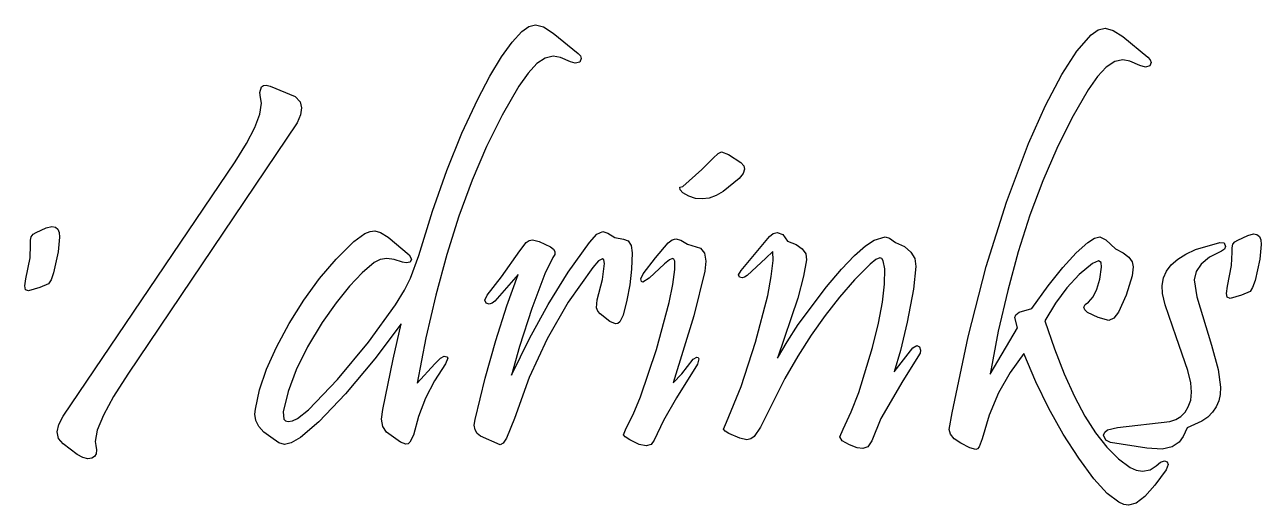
# Model space of a CAD drawing. Extents: x 369 to 1749, y 306 to 919.
# Drawn here: x 1297.2 to 1468.3, y 691.5 to 758.1 of the extents above; entities that cross this region are included whole.
import ezdxf

# ---------------------------------------------------------------- set-up
doc = ezdxf.new("R2010")
doc.units = 0

msp = doc.modelspace()

# ---------------------------------------------------------------- linework, layer by layer
at = {"layer": 'Layer 1'}
for p, q in [((1364.628751, 755.645765), (1365.998863, 757.131552)), ((1365.998863, 757.131552), (1366.950567, 757.823255)), ((1366.950567, 757.823255), (1367.864923, 758.0501)), ((1367.864923, 758.0501), (1368.965531, 757.759017)), ((1368.965531, 757.759017), (1370.338193, 756.89779)), ((1370.338193, 756.89779), (1373.800123, 754.0512)), ((1442.806791, 754.39207), (1444.791026, 756.640589)), ((1444.791026, 756.640589), (1445.751356, 757.332238)), ((1445.751356, 757.332238), (1446.691586, 757.558922)), ((1446.691586, 757.558922), (1447.792195, 757.267839)), ((1447.792195, 757.267839), (1449.164856, 756.406612)), ((1449.164856, 756.406612), (1452.592286, 753.560232)), ((1363.151695, 753.583582), (1364.628751, 755.645765)), ((1361.567696, 750.945005), (1363.151695, 753.583582)), ((1369.22054, 753.437891), (1368.06372, 752.657024)), ((1370.3181, 753.693743), (1369.22054, 753.437891)), ((1371.31595, 753.489427), (1370.3181, 753.693743)), ((1372.72472, 752.886358), (1371.31595, 753.489427)), ((1373.800123, 754.0512), (1373.8, 754.051)), ((1373.8, 754.051), (1374.108004, 753.721796)), ((1374.209098, 753.359427), (1373.999342, 752.869804)), ((1374.108004, 753.721796), (1374.209098, 753.359427)), ((1440.700016, 751.136614), (1442.806791, 754.39207)), ((1448.032232, 752.947003), (1446.864631, 752.166204)), ((1449.144886, 753.202761), (1448.032232, 752.947003)), ((1450.134111, 752.998499), (1449.144886, 753.202761)), ((1451.517006, 752.395591), (1450.134111, 752.998499)), ((1452.592286, 753.560232), (1452.95175, 753.196257)), ((1452.95175, 753.196257), (1453.069853, 752.799331)), ((1366.84764, 751.351141), (1365.5723, 749.520243)), ((1368.06372, 752.657024), (1366.84764, 751.351141)), ((1373.378234, 752.710032), (1372.72472, 752.886358)), ((1373.999342, 752.869804), (1373.378234, 752.710032)), ((1446.864631, 752.166204), (1445.642082, 750.860363)), ((1452.273603, 752.184171), (1451.517006, 752.395591)), ((1452.868858, 752.335492), (1452.273603, 752.184171)), ((1453.069853, 752.799331), (1452.868858, 752.335492)), ((1329.932742, 749.424247), (1330.213841, 749.609824)), ((1330.213841, 749.609824), (1330.606135, 749.669822)), ((1330.606135, 749.669822), (1331.156466, 749.528589)), ((1331.156466, 749.528589), (1334.592596, 748.094669)), ((1359.876753, 747.730032), (1361.567696, 750.945005)), ((1365.5723, 749.520243), (1363.258974, 745.507085)), ((1438.470701, 746.87422), (1440.700016, 751.136614)), ((1445.642082, 750.860363), (1444.364586, 749.029481)), ((1329.704126, 748.676354), (1329.932742, 749.424247)), ((1329.837415, 747.952049), (1329.704126, 748.676354)), ((1329.970489, 747.193285), (1329.837415, 747.952049)), ((1334.592596, 748.094669), (1335.285885, 747.392709)), ((1444.364586, 749.029481), (1442.10465, 745.118803)), ((1329.734868, 745.663822), (1329.970489, 747.193285)), ((1335.285885, 747.392709), (1335.513117, 746.538619)), ((1335.513117, 746.538619), (1335.352137, 745.583595)), ((1357.694168, 743.017326), (1359.876753, 747.730032)), ((1436.118846, 741.604889), (1438.470701, 746.87422)), ((1334.88, 744.441), (1311.4429, 709.6534)), ((1329.044974, 743.796983), (1329.734868, 745.663822)), ((1335.352137, 745.583595), (1334.879932, 744.441029)), ((1334.879932, 744.441029), (1334.88, 744.441)), ((1363.258974, 745.507085), (1361.104055, 741.172112)), ((1442.10465, 745.118803), (1440.005481, 740.919669)), ((1327.900808, 741.592767), (1329.044974, 743.796983)), ((1355.612073, 737.843207), (1357.694168, 743.017326)), ((1326.302369, 739.051175), (1327.900808, 741.592767)), ((1361.104055, 741.172112), (1359.107544, 736.515323)), ((1433.032156, 733.47422), (1436.118846, 741.604889)), ((1390.898498, 737.984769), (1392.45002, 739.568479)), ((1392.45002, 739.568479), (1393.134619, 740.236016)), ((1393.134619, 740.236016), (1393.59248, 740.457096)), ((1393.59248, 740.457096), (1394.572004, 740.080639)), ((1394.572004, 740.080639), (1396.2704, 738.958996)), ((1440.005481, 740.919669), (1438.06708, 736.432078)), ((1302.518369, 703.852275), (1326.302369, 739.051175)), ((1353.630468, 732.207676), (1355.612073, 737.843207)), ((1388.25691, 735.632699), (1390.898498, 737.984769)), ((1396.27, 738.959), (1396.680654, 738.517184)), ((1396.2704, 738.958996), (1396.27, 738.959)), ((1396.815392, 738.025412), (1396.626678, 737.45814)), ((1396.680654, 738.517184), (1396.815392, 738.025412)), ((1359.107544, 736.515323), (1357.26944, 731.536718)), ((1396.066761, 736.755376), (1393.833322, 734.943372)), ((1396.626678, 737.45814), (1396.066761, 736.755376)), ((1438.06708, 736.432078), (1436.289446, 731.656031)), ((1387.843088, 735.566377), (1388.25691, 735.632699)), ((1387.874726, 735.187212), (1387.843088, 735.566377)), ((1388.251142, 734.771448), (1387.874726, 735.187212)), ((1389.075027, 734.301221), (1388.251142, 734.771448)), ((1390.037782, 734.002388), (1389.075027, 734.301221)), ((1392.856586, 734.385315), (1391.898417, 734.042466)), ((1393.833322, 734.943372), (1392.856586, 734.385315)), ((1390.958816, 733.914824), (1390.037782, 734.002388)), ((1391.898417, 734.042466), (1390.958816, 733.914824)), ((1430.241926, 724.545014), (1433.032156, 733.47422)), ((1351.749353, 726.110732), (1353.630468, 732.207676)), ((1357.26944, 731.536718), (1355.589744, 726.236298)), ((1436.289446, 731.656031), (1434.67258, 726.591528)), ((1298.101455, 728.676266), (1298.372822, 729.03416)), ((1298.372822, 729.03416), (1298.785521, 729.266284)), ((1298.785521, 729.266284), (1300.176173, 729.903582)), ((1300.176173, 729.903582), (1300.961251, 730.114011)), ((1300.961251, 730.114011), (1301.427915, 730.018514)), ((1301.427915, 730.018514), (1301.759928, 729.73868)), ((1301.759928, 729.73868), (1301.95729, 729.274509)), ((1301.95729, 729.274509), (1302.020001, 728.626001)), ((1342.735019, 728.027228), (1344.275099, 729.145913)), ((1344.275099, 729.145913), (1344.978734, 729.414987)), ((1344.978734, 729.414987), (1345.638099, 729.490548)), ((1345.638099, 729.490548), (1346.439749, 729.255159)), ((1346.439749, 729.255159), (1347.501651, 728.626265)), ((1375.333496, 727.893391), (1376.365438, 729.023856)), ((1376.365438, 729.023856), (1377.168806, 729.397811)), ((1377.168806, 729.397811), (1377.899552, 729.186548)), ((1377.899552, 729.186548), (1378.851616, 728.560487)), ((1400.244148, 728.702684), (1400.772275, 729.138646)), ((1400.772275, 729.138646), (1401.315778, 729.281677)), ((1401.315778, 729.281677), (1402.08901, 728.975408)), ((1402.08901, 728.975408), (1402.755138, 728.066907)), ((1466.466273, 728.866583), (1467.251351, 729.077012)), ((1467.251351, 729.077012), (1467.717972, 728.981516)), ((1467.717972, 728.981516), (1468.049953, 728.701682)), ((1297.919608, 725.749026), (1297.982715, 727.583174)), ((1297.971419, 728.192605), (1298.101455, 728.676266)), ((1297.982715, 727.583174), (1297.971419, 728.192605)), ((1302.02, 728.626), (1301.800744, 726.611962)), ((1302.020001, 728.626001), (1302.02, 728.626)), ((1340.291039, 725.598549), (1342.735019, 728.027228)), ((1347.501651, 728.626265), (1350.406209, 726.187958)), ((1365.714335, 726.747566), (1366.582703, 727.879048)), ((1366.582703, 727.879048), (1367.015115, 728.160579)), ((1367.015115, 728.160579), (1367.446345, 728.252636)), ((1367.446345, 728.252636), (1368.383599, 728.005635)), ((1368.383599, 728.005635), (1369.955185, 727.272361)), ((1369.955185, 727.272361), (1370.375304, 726.970447)), ((1372.407347, 723.762416), (1375.333496, 727.893391)), ((1378.851616, 728.560487), (1380.030333, 728.355047)), ((1380.030333, 728.355047), (1380.674686, 728.101256)), ((1380.674686, 728.101256), (1381.110088, 727.478417)), ((1381.110088, 727.478417), (1381.250069, 726.444006)), ((1384.456873, 725.743024), (1386.244106, 727.824806)), ((1386.244106, 727.824806), (1386.789433, 728.260662)), ((1386.789433, 728.260662), (1387.315736, 728.403799)), ((1387.315736, 728.403799), (1387.994943, 728.210083)), ((1387.994943, 728.210083), (1388.930186, 727.635802)), ((1388.930186, 727.635802), (1390.683836, 727.108102)), ((1396.321908, 724.007284), (1400.244148, 728.702684)), ((1402.755138, 728.066907), (1403.962269, 727.589986)), ((1403.962269, 727.589986), (1404.798373, 727.003409)), ((1412.027448, 726.088452), (1413.530095, 727.424843)), ((1413.530095, 727.424843), (1414.745008, 728.198887)), ((1414.745008, 728.198887), (1416.263888, 728.67174)), ((1416.263888, 728.67174), (1416.848321, 728.478614)), ((1416.848321, 728.478614), (1417.706038, 727.904817)), ((1417.706038, 727.904817), (1418.951228, 727.315691)), ((1418.951228, 727.315691), (1419.83368, 726.565182)), ((1442.688523, 726.435512), (1444.301646, 727.876721)), ((1444.301646, 727.876721), (1445.252891, 728.49092)), ((1445.252891, 728.49092), (1445.960366, 728.69322)), ((1445.960366, 728.69322), (1446.79317, 728.266002)), ((1446.79317, 728.266002), (1448.120206, 726.99165)), ((1459.208488, 726.9136), (1462.593024, 727.900212)), ((1462.593024, 727.900212), (1463.161116, 727.844993)), ((1463.161116, 727.844993), (1463.347474, 727.344289)), ((1463.347474, 727.344289), (1463.207369, 726.974807)), ((1464.261463, 727.155606), (1464.39153, 727.639268)), ((1464.39153, 727.639268), (1464.662916, 727.997161)), ((1464.662916, 727.997161), (1465.075621, 728.229285)), ((1465.075621, 728.229285), (1466.466273, 728.866583)), ((1468.049953, 728.701682), (1468.247297, 728.237511)), ((1468.31, 727.589), (1468.090744, 725.574963)), ((1468.247297, 728.237511), (1468.310001, 727.589002)), ((1468.310001, 727.589002), (1468.31, 727.589)), ((1297.333212, 722.867384), (1297.919608, 725.749026)), ((1301.800744, 726.611962), (1301.162298, 723.67035)), ((1337.983179, 722.897723), (1340.291039, 725.598549)), ((1347.285167, 725.673414), (1346.358403, 725.528466)), ((1348.322228, 725.550677), (1347.285167, 725.673414)), ((1350.406209, 726.187958), (1350.712653, 725.600376)), ((1350.712653, 725.600376), (1350.529205, 725.188104)), ((1350.592723, 722.948412), (1351.749353, 726.110732)), ((1355.589744, 726.236298), (1354.068455, 720.614062)), ((1363.151035, 723.128921), (1365.714335, 726.747566)), ((1370.290446, 725.788861), (1369.18255, 723.530587)), ((1370.542934, 726.228697), (1370.290446, 725.788861)), ((1370.375304, 726.970447), (1370.57122, 726.622558)), ((1370.57122, 726.622558), (1370.542934, 726.228697)), ((1377.14533, 725.642745), (1376.600759, 725.336079)), ((1377.351006, 725.47782), (1377.14533, 725.642745)), ((1381.25, 726.444), (1381.160737, 724.213832)), ((1381.250069, 726.444006), (1381.25, 726.444)), ((1382.772236, 723.540016), (1384.456873, 725.743024)), ((1386.850878, 725.685029), (1386.419106, 725.498239)), ((1387.024677, 725.587054), (1386.850878, 725.685029)), ((1387.132682, 725.295699), (1387.024677, 725.587054)), ((1390.683836, 727.108102), (1391.27383, 726.4154)), ((1391.27383, 726.4154), (1391.465056, 725.311772)), ((1399.743178, 725.708534), (1397.144398, 723.313134)), ((1400.713557, 726.632665), (1399.743178, 725.708534)), ((1400.774826, 725.392035), (1400.713557, 726.632665)), ((1404.798373, 727.003409), (1405.263449, 726.307176)), ((1405.263449, 726.307176), (1405.357498, 725.501287)), ((1410.237065, 724.189713), (1412.027448, 726.088452)), ((1415.522237, 725.74805), (1414.961106, 725.536225)), ((1415.797204, 725.651592), (1415.522237, 725.74805)), ((1416.002116, 725.36609), (1415.797204, 725.651592)), ((1419.83368, 726.565182), (1420.353393, 725.653291)), ((1420.353393, 725.653291), (1420.510368, 724.580017)), ((1434.67258, 726.591528), (1433.216481, 721.238569)), ((1440.860903, 724.435804), (1442.688523, 726.435512)), ((1448.120206, 726.99165), (1449.202104, 726.455218)), ((1449.202104, 726.455218), (1449.973569, 725.86043)), ((1449.973569, 725.86043), (1450.434599, 725.207288)), ((1455.86382, 724.809225), (1456.747758, 725.593944)), ((1456.747758, 725.593944), (1457.862647, 726.295403)), ((1457.862647, 726.295403), (1459.208488, 726.9136)), ((1461.159133, 725.846368), (1459.990535, 724.901932)), ((1462.792205, 726.693167), (1461.159133, 725.846368)), ((1463.207369, 726.974807), (1462.792205, 726.693167)), ((1464.209608, 724.712027), (1464.272715, 726.546175)), ((1464.272715, 726.546175), (1464.261463, 727.155606)), ((1468.090744, 725.574963), (1467.452298, 722.63335)), ((1345.541935, 725.115832), (1343.872962, 723.698655)), ((1346.358403, 725.528466), (1345.541935, 725.115832)), ((1349.469585, 725.160255), (1348.322228, 725.550677)), ((1349.985731, 725.053686), (1349.469585, 725.160255)), ((1350.529205, 725.188104), (1349.985731, 725.053686)), ((1375.79403, 724.410925), (1372.407305, 719.621762)), ((1376.600759, 725.336079), (1375.79403, 724.410925)), ((1377.161933, 722.783182), (1377.416845, 724.98648)), ((1377.416845, 724.98648), (1377.351006, 725.47782)), ((1381.160737, 724.213832), (1380.921074, 722.036277)), ((1385.743778, 724.934004), (1383.595468, 722.949214)), ((1386.419106, 725.498239), (1385.743778, 724.934004)), ((1386.882332, 722.086829), (1387.15131, 724.132849)), ((1387.15131, 724.132849), (1387.132682, 725.295699)), ((1391.31845, 723.9002), (1389.78991, 717.7171)), ((1391.318456, 723.900182), (1391.31845, 723.9002)), ((1391.465056, 725.311772), (1391.318456, 723.900182)), ((1395.97355, 723.389333), (1396.321908, 724.007284)), ((1400.508997, 723.160832), (1400.774826, 725.392035)), ((1405.357498, 725.501287), (1404.957884, 723.227834)), ((1408.158948, 721.728627), (1410.237065, 724.189713)), ((1414.173297, 724.89517), (1412.025803, 722.700437)), ((1414.961106, 725.536225), (1414.173297, 724.89517)), ((1416.201777, 724.22795), (1416.002116, 725.36609)), ((1416.190909, 722.139412), (1416.201777, 724.22795)), ((1420.510368, 724.580017), (1420.19793, 721.438277)), ((1427.748156, 714.81727), (1430.241926, 724.545014)), ((1438.818788, 721.877597), (1440.860903, 724.435804)), ((1444.938191, 724.978846), (1443.100623, 723.45721)), ((1445.767337, 725.352636), (1444.938191, 724.978846)), ((1446.136338, 725.135018), (1445.767337, 725.352636)), ((1445.958177, 722.814971), (1446.209761, 724.488602)), ((1446.209761, 724.488602), (1446.136338, 725.135018)), ((1450.434599, 725.207288), (1450.585196, 724.49579)), ((1450.585196, 724.49579), (1450.439669, 723.25644)), ((1454.788798, 722.990004), (1455.210833, 723.941245)), ((1455.210833, 723.941245), (1455.86382, 724.809225)), ((1459.286413, 723.859858), (1459.046765, 722.720147)), ((1459.990535, 724.901932), (1459.286413, 723.859858)), ((1463.623212, 721.830385), (1464.209608, 724.712027)), ((1297.189188, 721.869192), (1297.333212, 722.867384)), ((1300.463864, 722.15884), (1299.289264, 721.64939)), ((1300.828992, 722.707787), (1300.463864, 722.15884)), ((1301.162298, 723.67035), (1300.828992, 722.707787)), ((1335.811439, 719.924749), (1337.983179, 722.897723)), ((1343.872962, 723.698655), (1342.119415, 721.838442)), ((1349.74253, 721.274211), (1350.592723, 722.948412)), ((1361.162775, 720.574686), (1363.151035, 723.128921)), ((1365.487026, 723.441655), (1362.225816, 719.775675)), ((1363.918393, 719.119161), (1365.487026, 723.441655)), ((1369.18255, 723.530587), (1367.387086, 718.744421)), ((1369.638631, 719.324691), (1372.407347, 723.762416)), ((1376.420816, 719.96279), (1377.161933, 722.783182)), ((1382.457948, 722.852951), (1382.772236, 723.540016)), ((1382.526868, 722.510163), (1382.457948, 722.852951)), ((1382.739428, 722.411943), (1382.526868, 722.510163)), ((1383.595468, 722.949214), (1382.739428, 722.411943)), ((1396.092351, 723.104367), (1395.97355, 723.389333)), ((1396.453479, 723.007374), (1396.092351, 723.104367)), ((1396.815655, 723.082633), (1396.453479, 723.007374)), ((1397.144398, 723.313134), (1396.815655, 723.082633)), ((1400.012438, 720.530565), (1400.508997, 723.160832)), ((1404.957884, 723.227834), (1404.161652, 720.194617)), ((1412.025803, 722.700437), (1409.950397, 720.326539)), ((1415.906117, 719.63055), (1416.190909, 722.139412)), ((1443.100623, 723.45721), (1441.394618, 721.624694)), ((1445.570673, 721.443637), (1445.958177, 722.814971)), ((1450.439669, 723.25644), (1449.630538, 720.574278)), ((1454.597714, 721.955502), (1454.788798, 722.990004)), ((1459.046765, 722.720147), (1459.376658, 720.375407)), ((1467.452298, 722.63335), (1467.119042, 721.670788)), ((1297.31514, 721.351632), (1297.189188, 721.869192)), ((1297.701584, 721.176965), (1297.31514, 721.351632)), ((1299.289264, 721.64939), (1297.701584, 721.176965)), ((1342.119415, 721.838442), (1340.281292, 719.535195)), ((1348.485303, 719.240805), (1349.74253, 721.274211)), ((1354.068455, 720.614062), (1352.705574, 714.67001)), ((1360.882886, 719.887407), (1361.162775, 720.574686)), ((1380.921074, 722.036277), (1380.531012, 719.911337)), ((1386.373527, 719.564289), (1386.882332, 722.086829)), ((1398.327136, 714.072835), (1400.012438, 720.530565)), ((1404.242165, 716.533657), (1408.158948, 721.728627)), ((1420.19793, 721.438277), (1419.290678, 716.836057)), ((1433.216481, 721.238569), (1431.92115, 715.597153)), ((1436.562176, 718.760891), (1438.818788, 721.877597)), ((1441.394618, 721.624694), (1439.820178, 719.481295)), ((1445.047252, 720.374601), (1445.570673, 721.443637)), ((1449.630538, 720.574278), (1448.547959, 718.23833)), ((1454.663962, 720.83757), (1454.597714, 721.955502)), ((1455.011664, 719.274324), (1454.663962, 720.83757)), ((1463.479188, 720.832193), (1463.623212, 721.830385)), ((1463.605165, 720.314632), (1463.479188, 720.832193)), ((1465.579364, 720.61239), (1463.991684, 720.139965)), ((1466.753864, 721.12184), (1465.579364, 720.61239)), ((1467.119042, 721.670788), (1466.753864, 721.12184)), ((1333.775819, 716.679628), (1335.811439, 719.924749)), ((1340.281292, 719.535195), (1338.358595, 716.788912)), ((1344.749743, 714.096382), (1348.485303, 719.240805)), ((1361.026868, 719.498932), (1360.882886, 719.887407)), ((1361.465254, 719.367007), (1361.026868, 719.498932)), ((1361.89659, 719.46767), (1361.465254, 719.367007)), ((1362.225816, 719.775675), (1361.89659, 719.46767)), ((1362.398536, 714.33128), (1363.918393, 719.119161)), ((1367.387086, 718.744421), (1365.666248, 713.501318)), ((1367.027347, 714.580216), (1369.638631, 719.324691)), ((1372.407305, 719.621762), (1369.47098, 714.545575)), ((1376.310436, 718.835192), (1376.420816, 719.96279)), ((1376.488464, 718.379756), (1376.310436, 718.835192)), ((1380.531012, 719.911337), (1379.99055, 717.83901)), ((1384.63644, 713.089649), (1386.373527, 719.564289)), ((1404.161652, 720.194617), (1401.379338, 711.848887)), ((1409.950397, 720.326539), (1407.947078, 717.773475)), ((1415.347399, 716.701362), (1415.906117, 719.63055)), ((1434.801877, 718.229251), (1436.562176, 718.760891)), ((1439.820178, 719.481295), (1438.377301, 717.027016)), ((1443.763529, 718.92273), (1443.92102, 719.317939)), ((1443.884016, 718.562391), (1443.763529, 718.92273)), ((1443.92102, 719.317939), (1444.387911, 719.607862)), ((1444.387911, 719.607862), (1445.047252, 720.374601)), ((1456.551434, 714.811892), (1455.011664, 719.274324)), ((1459.376658, 720.375407), (1461.401968, 713.679207)), ((1463.991684, 720.139965), (1463.605165, 720.314632)), ((1376.82197, 717.99656), (1376.488464, 718.379756)), ((1378.176352, 716.954573), (1376.82197, 717.99656)), ((1379.99055, 717.83901), (1379.536937, 716.911642)), ((1389.78991, 717.7171), (1386.91583, 708.459)), ((1407.947078, 717.773475), (1406.015847, 715.041245)), ((1434.211676, 717.500841), (1434.360515, 717.889642)), ((1434.581766, 716.086031), (1434.211676, 717.500841)), ((1434.360515, 717.889642), (1434.801877, 718.229251)), ((1438.377301, 717.027016), (1439.68501, 713.168386)), ((1444.249989, 718.20483), (1443.884016, 718.562391)), ((1445.718389, 717.49804), (1444.249989, 718.20483)), ((1447.231799, 717.10964), (1445.718389, 717.49804)), ((1447.905332, 717.389668), (1447.231799, 717.10964)), ((1448.547959, 718.23833), (1447.905332, 717.389668)), ((1332.022134, 713.415524), (1333.775819, 716.679628)), ((1338.358595, 716.788912), (1336.313698, 713.442651)), ((1349.278436, 716.617461), (1345.648181, 711.782441)), ((1348.154063, 711.715126), (1349.278436, 716.617461)), ((1378.94934, 716.60524), (1378.176352, 716.954573)), ((1379.259886, 716.680821), (1378.94934, 716.60524)), ((1379.536937, 716.911642), (1379.259886, 716.680821)), ((1402.679007, 714.127497), (1404.242165, 716.533657)), ((1414.514757, 713.35185), (1415.347399, 716.701362)), ((1419.290678, 716.836057), (1418.370598, 712.922949)), ((1430.786586, 709.667281), (1434.581766, 716.086031)), ((1431.92115, 715.597153), (1430.786586, 709.667281)), ((1340.45413, 708.920997), (1344.749743, 714.096382)), ((1352.705574, 714.67001), (1351.5011, 708.404143)), ((1360.927453, 709.078011), (1362.398536, 714.33128)), ((1364.573496, 709.528991), (1367.027347, 714.580216)), ((1369.47098, 714.545575), (1366.985055, 709.182362)), ((1396.316656, 707.953035), (1398.327136, 714.072835)), ((1401.379338, 711.848887), (1402.679007, 714.127497)), ((1406.015847, 715.041245), (1404.156703, 712.12985)), ((1420.095448, 713.282557), (1420.648785, 713.623625)), ((1420.648785, 713.623625), (1421.035282, 713.457573)), ((1425.550846, 704.290989), (1427.748156, 714.81727)), ((1458.150215, 710.150992), (1456.551434, 714.811892)), ((1461.401968, 713.679207), (1462.345586, 710.305709)), ((1330.66159, 710.351373), (1332.022134, 713.415524)), ((1336.313698, 713.442651), (1334.734967, 710.265747)), ((1353.9293, 711.076213), (1354.709402, 711.872345)), ((1354.709402, 711.872345), (1355.24503, 712.136003)), ((1355.24503, 712.136003), (1355.604201, 712.067015)), ((1355.751531, 711.865849), (1355.410671, 711.066983)), ((1355.604201, 712.067015), (1355.751531, 711.865849)), ((1365.666248, 713.501318), (1364.573496, 709.528991)), ((1382.425045, 706.523249), (1384.63644, 713.089649)), ((1389.69217, 711.71458), (1390.176393, 712.021618)), ((1390.176393, 712.021618), (1390.391363, 711.959988)), ((1390.391363, 711.959988), (1390.484984, 711.778535)), ((1404.156703, 712.12985), (1402.369647, 709.039289)), ((1412.598487, 707.13675), (1414.514757, 713.35185)), ((1417.525488, 709.991247), (1420.095448, 713.282557)), ((1418.370598, 712.922949), (1417.525488, 709.991247)), ((1421.09, 712.553), (1418.68903, 708.726632)), ((1421.035282, 713.457573), (1421.161396, 712.965857)), ((1421.161396, 712.965857), (1421.089821, 712.552885)), ((1421.089821, 712.552885), (1421.09, 712.553)), ((1435.4553, 712.53206), (1433.546267, 709.904122)), ((1437.112494, 708.607192), (1435.4553, 712.53206)), ((1439.68501, 713.168386), (1441.040288, 709.687347)), ((1329.694189, 707.487174), (1330.66159, 710.351373)), ((1334.734967, 710.265747), (1333.622403, 707.258201)), ((1345.648181, 711.782441), (1341.570036, 706.950221)), ((1346.758626, 704.781861), (1348.154063, 711.715126)), ((1351.5011, 708.404143), (1353.9293, 711.076213)), ((1355.410671, 711.066983), (1353.882453, 708.740275)), ((1390.308179, 711.056158), (1387.385019, 706.354538)), ((1388.112195, 709.717633), (1389.69217, 711.71458)), ((1390.484984, 711.778535), (1390.308179, 711.056158)), ((1462.345586, 710.305709), (1462.674758, 707.848997)), ((1311.4429, 709.6534), (1309.479386, 706.575776)), ((1336.457373, 704.708382), (1340.45413, 708.920997)), ((1353.882453, 708.740275), (1352.633591, 706.321391)), ((1359.505146, 703.359355), (1360.927453, 709.078011)), ((1366.985055, 709.182362), (1364.94953, 703.532125)), ((1386.91583, 708.459), (1388.112195, 709.717633)), ((1402.369647, 709.039289), (1399.011797, 702.32067)), ((1418.68903, 708.726632), (1415.65912, 703.49169)), ((1433.546267, 709.904122), (1431.950247, 707.05891)), ((1438.930255, 704.87942), (1437.112494, 708.607192)), ((1441.040288, 709.687347), (1442.443135, 706.583899)), ((1458.546528, 708.443177), (1458.150215, 710.150992)), ((1458.674124, 707.150452), (1458.546528, 708.443177)), ((1329.119929, 704.822928), (1329.694189, 707.487174)), ((1333.622403, 707.258201), (1332.976005, 704.420012)), ((1341.570036, 706.950221), (1337.885149, 703.037116)), ((1394.296276, 703.004635), (1396.316656, 707.953035)), ((1411.552519, 704.449612), (1412.598487, 707.13675)), ((1431.950247, 707.05891), (1430.667242, 703.996423)), ((1458.555227, 706.040139), (1458.674124, 707.150452)), ((1462.619601, 706.856713), (1462.415309, 705.947178)), ((1462.67476, 707.849), (1462.619601, 706.856713)), ((1462.674758, 707.848997), (1462.67476, 707.849)), ((1309.479386, 706.575776), (1308.074515, 703.998523)), ((1352.633591, 706.321391), (1351.664083, 703.81033)), ((1381.402031, 704.066361), (1382.425045, 706.523249)), ((1387.385019, 706.354538), (1385.574149, 703.247975)), ((1442.443135, 706.583899), (1443.893551, 703.858041)), ((1457.765446, 704.389242), (1458.213565, 705.120692)), ((1458.213565, 705.120692), (1458.555227, 706.040139)), ((1462.061882, 705.120395), (1461.559322, 704.376363)), ((1462.415309, 705.947178), (1462.061882, 705.120395)), ((1301.890905, 702.684846), (1302.518369, 703.852275)), ((1308.074515, 703.998523), (1307.228286, 701.921641)), ((1329.046636, 704.134361), (1329.119929, 704.822928)), ((1329.181074, 703.24855), (1329.046636, 704.134361)), ((1332.976005, 704.420012), (1333.055984, 703.437655)), ((1333.055984, 703.437655), (1333.2913, 703.190723)), ((1334.258159, 703.204076), (1334.925358, 703.50352)), ((1334.925358, 703.50352), (1336.457373, 704.708382)), ((1346.577841, 703.404941), (1346.758626, 704.781861)), ((1346.743915, 702.413425), (1346.577841, 703.404941)), ((1351.664083, 703.81033), (1350.973931, 701.207093)), ((1359.407716, 702.584801), (1359.505146, 703.359355)), ((1364.94953, 703.532125), (1363.88157, 700.774062)), ((1380.43414, 702.160349), (1381.402031, 704.066361)), ((1410.447997, 702.04275), (1411.552519, 704.449612)), ((1415.65912, 703.49169), (1414.43402, 700.3987)), ((1425.123069, 701.985419), (1425.550846, 704.290989)), ((1430.667242, 703.996423), (1429.69725, 700.71666)), ((1440.908584, 701.348742), (1438.930255, 704.87942)), ((1443.893551, 703.858041), (1445.391535, 701.509774)), ((1455.651545, 703.104032), (1456.484436, 703.380912)), ((1456.484436, 703.380912), (1457.18907, 703.809315)), ((1457.18907, 703.809315), (1457.765446, 704.389242)), ((1460.907627, 703.715082), (1460.106799, 703.136553)), ((1461.559322, 704.376363), (1460.907627, 703.715082)), ((1301.677743, 701.652635), (1301.890905, 702.684846)), ((1301.878828, 700.747034), (1301.677743, 701.652635)), ((1307.228286, 701.921641), (1306.9407, 700.34513)), ((1329.595768, 702.416979), (1329.181074, 703.24855)), ((1330.290719, 701.639645), (1329.595768, 702.416979)), ((1331.265926, 700.916551), (1330.290719, 701.639645)), ((1333.2913, 703.190723), (1333.656833, 703.106622)), ((1333.656833, 703.106622), (1334.258159, 703.204076)), ((1337.885149, 703.037116), (1335.365446, 700.891001)), ((1347.255878, 701.643691), (1346.743915, 702.413425)), ((1349.176458, 700.253661), (1347.255878, 701.643691)), ((1359.504941, 701.946842), (1359.407716, 702.584801)), ((1359.796823, 701.445476), (1359.504941, 701.946842)), ((1380.049565, 701.267008), (1380.43414, 702.160349)), ((1385.574149, 703.247975), (1384.316879, 700.516928)), ((1393.911271, 702.042405), (1394.296276, 703.004635)), ((1394.10762, 701.756953), (1393.911271, 702.042405)), ((1394.631107, 701.452237), (1394.10762, 701.756953)), ((1399.011797, 702.32067), (1398.142377, 701.008327)), ((1409.99345, 700.97759), (1410.447997, 702.04275)), ((1425.297817, 701.349133), (1425.123069, 701.985419)), ((1446.475685, 701.197487), (1446.650535, 701.614122)), ((1446.650535, 701.614122), (1447.031489, 701.934731)), ((1447.031489, 701.934731), (1448.411715, 702.287877)), ((1448.411715, 702.287877), (1455.651545, 703.104032)), ((1458.05774, 702.22775), (1457.481679, 701.008318)), ((1460.106799, 703.136553), (1458.05774, 702.22775)), ((1302.494536, 700.028325), (1301.878828, 700.747034)), ((1304.448866, 698.534735), (1302.494536, 700.028325)), ((1306.9407, 700.34513), (1307.040663, 699.793286)), ((1332.372237, 700.160339), (1331.265926, 700.916551)), ((1333.154466, 699.905691), (1332.372237, 700.160339)), ((1334.068901, 700.149765), (1333.154466, 699.905691)), ((1335.365446, 700.891001), (1334.068901, 700.149765)), ((1349.932411, 699.938893), (1349.176458, 700.253661)), ((1350.230075, 700.016704), (1349.932411, 699.938893)), ((1350.502883, 700.254008), (1350.230075, 700.016704)), ((1350.973931, 701.207093), (1350.502883, 700.254008)), ((1360.28336, 701.080705), (1359.796823, 701.445476)), ((1362.99739, 699.857995), (1360.28336, 701.080705)), ((1363.416508, 700.085779), (1362.99739, 699.857995)), ((1363.88157, 700.774062), (1363.416508, 700.085779)), ((1380.271632, 700.964171), (1380.049565, 701.267008)), ((1380.940839, 700.537969), (1380.271632, 700.964171)), ((1382.203137, 699.93582), (1380.940839, 700.537969)), ((1383.175159, 699.731668), (1382.203137, 699.93582)), ((1383.873983, 699.925406), (1383.175159, 699.731668)), ((1384.316879, 700.516928), (1383.873983, 699.925406)), ((1396.134274, 700.796911), (1394.631107, 701.452237)), ((1397.140587, 700.57532), (1396.134274, 700.796911)), ((1397.658028, 700.681907), (1397.140587, 700.57532)), ((1398.142377, 701.008327), (1397.658028, 700.681907)), ((1410.325905, 700.424296), (1409.99345, 700.97759)), ((1411.33015, 699.86681), (1410.325905, 700.424296)), ((1414.43402, 700.3987), (1413.869239, 699.60122)), ((1425.830011, 700.714927), (1425.297817, 701.349133)), ((1426.719652, 700.082798), (1425.830011, 700.714927)), ((1427.966739, 699.452749), (1426.719652, 700.082798)), ((1429.69725, 700.71666), (1429.276748, 699.582385)), ((1443.04748, 698.01516), (1440.908584, 701.348742)), ((1445.391535, 701.509774), (1446.937088, 699.539097)), ((1446.807289, 700.51501), (1446.475685, 701.197487)), ((1447.46844, 700.192217), (1446.807289, 700.51501)), ((1452.45902, 699.403179), (1447.46844, 700.192217)), ((1456.94291, 700.23652), (1455.956974, 699.588087)), ((1457.481679, 701.008318), (1456.94291, 700.23652)), ((1305.229912, 698.090614), (1304.448866, 698.534735)), ((1306.832854, 698.244267), (1306.454598, 698.014077)), ((1307.061353, 698.630422), (1306.832854, 698.244267)), ((1307.040663, 699.793286), (1307.140096, 699.172544)), ((1307.140096, 699.172544), (1307.061353, 698.630422)), ((1412.387086, 699.472645), (1411.33015, 699.86681)), ((1413.15279, 699.33868), (1412.387086, 699.472645)), ((1413.869239, 699.60122), (1413.15279, 699.33868)), ((1428.79212, 699.20644), (1427.966739, 699.452749)), ((1429.042449, 699.299621), (1428.79212, 699.20644)), ((1429.276748, 699.582385), (1429.042449, 699.299621)), ((1446.937088, 699.539097), (1448.53021, 697.946011)), ((1454.59424, 699.286519), (1452.45902, 699.403179)), ((1455.956974, 699.588087), (1454.59424, 699.286519)), ((1305.926586, 697.939854), (1305.229912, 698.090614)), ((1306.454598, 698.014077), (1305.926586, 697.939854)), ((1445.15498, 695.168401), (1443.04748, 698.01516)), ((1448.53021, 697.946011), (1450.170901, 696.730516)), ((1450.170901, 696.730516), (1451.004055, 696.363584)), ((1452.950868, 696.411739), (1453.755231, 696.949331)), ((1453.755231, 696.949331), (1454.378726, 697.488059)), ((1454.378726, 697.488059), (1454.931021, 697.665487)), ((1454.931021, 697.665487), (1455.291934, 697.534045)), ((1455.410091, 697.145731), (1455.129987, 696.423992)), ((1455.291934, 697.534045), (1455.410091, 697.145731)), ((1447.00483, 693.132855), (1445.15498, 695.168401)), ((1451.004055, 696.363584), (1451.855961, 696.237694)), ((1451.855961, 696.237694), (1452.950868, 696.411739)), ((1455.13, 696.424), (1453.592064, 694.263147)), ((1455.129987, 696.423992), (1455.13, 696.424)), ((1448.59703, 691.908521), (1447.00483, 693.132855)), ((1453.592064, 694.263147), (1452.213015, 692.72143)), ((1449.296511, 691.600559), (1448.59703, 691.908521)), ((1449.93158, 691.4954), (1449.296511, 691.600559)), ((1450.992854, 691.798847), (1449.93158, 691.4954)), ((1452.213015, 692.72143), (1450.992854, 691.798847))]:
    msp.add_line(p, q, dxfattribs=at)

doc.saveas('drawing.dxf')
